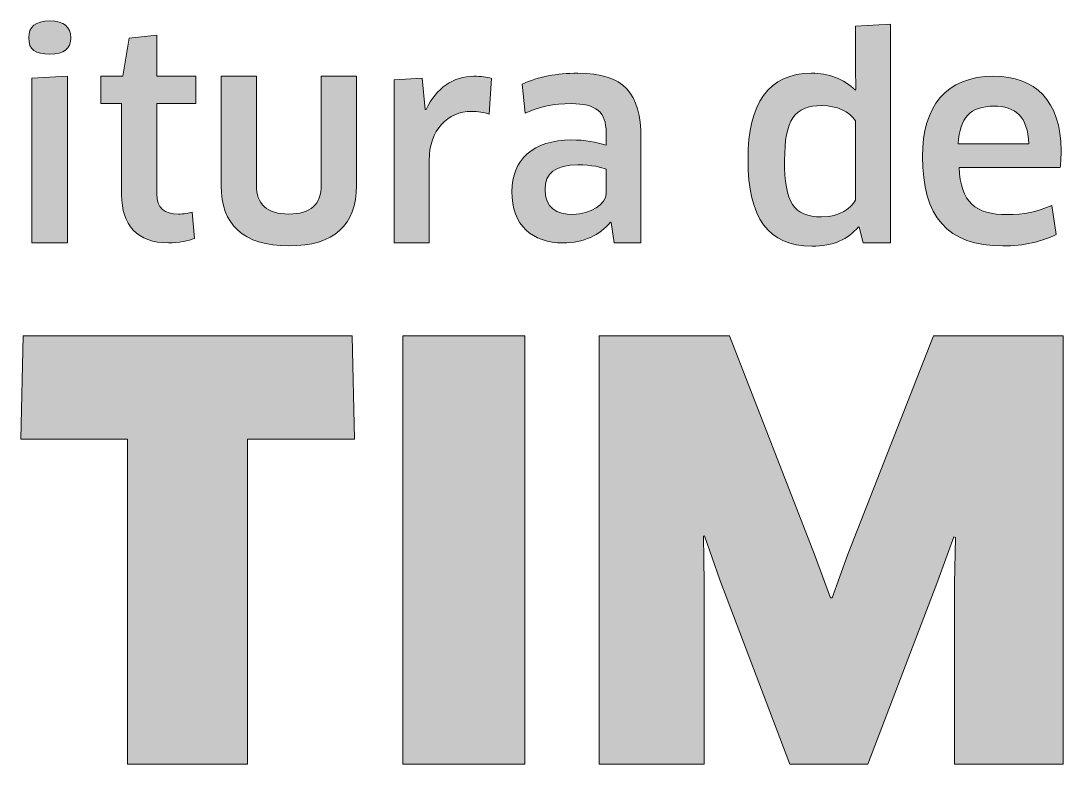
# Paper-space layout 'Layout1' of a CAD drawing. Header units: metres. Extents: x 2269 to 2509, y 667 to 906.
# Drawn here: x 2348.692 to 2350.307, y 800.986 to 802.137 of the extents above; entities that cross this region are included whole.
import ezdxf
from ezdxf.enums import TextEntityAlignment as Align

# ---------------------------------------------------------------- set-up
doc = ezdxf.new("R2010")
doc.units = ezdxf.units.M
doc.header["$LTSCALE"] = 10
doc.header["$MEASUREMENT"] = 0
doc.layers.add('LOGOMARCA', color=7, linetype='Continuous')
doc.layers.add('P02 - SELO PADRÃO', color=2, linetype='Continuous')
doc.styles.add('LEGENDA', font='romans.shx', dxfattribs={"height": 2.2})

# ---------------------------------------------------------------- blocks, each defined once
blk = doc.blocks.new('A$C98f63b72')
at = {"layer": 'LOGOMARCA', "lineweight": 0}
h = blk.add_hatch(color=256, dxfattribs=at)
edge = h.paths.add_edge_path()
edge.add_spline(control_points=[(2.8478, 2.4288), (2.8478, 2.4288), (2.8478, 2.6868), (2.8478, 2.6868)], knot_values=[0, 0, 0, 0, 0.25, 0.25, 0.25, 0.25], degree=3, periodic=0)
edge.add_spline(control_points=[(2.8478, 2.6868), (2.8478, 2.6868), (2.8478, 2.6868), (2.8478, 2.6868), (2.8478, 2.6868), (2.8478, 2.6868), (2.7925, 2.6838), (2.7925, 2.6838), (2.7925, 2.6838), (2.7925, 2.6838), (2.7925, 2.4288), (2.7925, 2.4288), (2.7925, 2.4288), (2.7925, 2.4288), (2.8478, 2.4288), (2.8478, 2.4288)], knot_values=[0.25, 0.25, 0.25, 0.25, 0.375001, 0.375001, 0.375001, 0.375101, 0.5, 0.5, 0.5, 0.500101, 0.75, 0.75, 0.75, 0.750101, 1, 1, 1, 1], degree=3, periodic=0)
edge = h.paths.add_edge_path()
edge.add_spline(control_points=[(2.8204, 2.7211), (2.8427, 2.7211), (2.853, 2.7292), (2.853, 2.7464)], knot_values=[0.75, 0.75, 0.75, 0.75, 1, 1, 1, 1], degree=3, periodic=0)
edge.add_spline(control_points=[(2.853, 2.7464), (2.853, 2.7631), (2.8427, 2.7725), (2.8204, 2.7725)], knot_values=[0, 0, 0, 0, 0.25, 0.25, 0.25, 0.25], degree=3, periodic=0)
edge.add_spline(control_points=[(2.8204, 2.7725), (2.7985, 2.7725), (2.7878, 2.7631), (2.7878, 2.7464)], knot_values=[0.25, 0.25, 0.25, 0.25, 0.5, 0.5, 0.5, 0.5], degree=3, periodic=0)
edge.add_spline(control_points=[(2.7878, 2.7464), (2.7878, 2.7275), (2.7985, 2.7211), (2.8204, 2.7211)], knot_values=[0.5, 0.5, 0.5, 0.5, 0.75, 0.75, 0.75, 0.75], degree=3, periodic=0)
h = blk.add_hatch(color=256, dxfattribs=at)
edge = h.paths.add_edge_path()
edge.add_spline(control_points=[(4.1233, 2.5981), (4.1233, 2.6827), (4.1233, 2.7674), (4.1233, 2.7674)], knot_values=[0.041667, 0.041667, 0.041667, 0.041667, 0.083333, 0.083333, 0.083333, 0.083333], degree=3, periodic=0)
edge.add_spline(control_points=[(4.1233, 2.7674), (4.1233, 2.7674), (4.0689, 2.7644), (4.0689, 2.7644)], knot_values=[0.083333, 0.083333, 0.083333, 0.083333, 0.166666, 0.166666, 0.166666, 0.166666], degree=3, periodic=0)
edge.add_spline(control_points=[(4.0689, 2.7644), (4.0689, 2.7644), (4.0689, 2.7005), (4.0689, 2.7005)], knot_values=[0.166667, 0.166667, 0.166667, 0.166667, 0.249999, 0.249999, 0.249999, 0.249999], degree=3, periodic=0)
edge.add_spline(control_points=[(4.0689, 2.7005), (4.0689, 2.7005), (4.0697, 2.6662), (4.0697, 2.6662)], knot_values=[0.250001, 0.250001, 0.250001, 0.250001, 0.333332, 0.333332, 0.333332, 0.333332], degree=3, periodic=0)
edge.add_spline(control_points=[(4.0697, 2.6662), (4.0697, 2.6662), (4.0689, 2.6654), (4.0689, 2.6654)], knot_values=[0.333334, 0.333334, 0.333334, 0.333334, 0.416667, 0.416667, 0.416667, 0.416667], degree=3, periodic=0)
edge.add_spline(control_points=[(4.0689, 2.6654), (4.0513, 2.6825), (4.0273, 2.6915), (4.0012, 2.6915)], knot_values=[0.416667, 0.416667, 0.416667, 0.416667, 0.5, 0.5, 0.5, 0.5], degree=3, periodic=0)
edge.add_spline(control_points=[(4.0012, 2.6915), (3.9343, 2.6915), (3.9026, 2.6444), (3.9026, 2.5586)], knot_values=[0.5, 0.5, 0.5, 0.5, 0.583333, 0.583333, 0.583333, 0.583333], degree=3, periodic=0)
edge.add_spline(control_points=[(3.9026, 2.5586), (3.9026, 2.4665), (3.9339, 2.4236), (4.0016, 2.4236)], knot_values=[0.583333, 0.583333, 0.583333, 0.583333, 0.666667, 0.666667, 0.666667, 0.666667], degree=3, periodic=0)
edge.add_spline(control_points=[(4.0016, 2.4236), (4.0346, 2.4236), (4.0577, 2.4344), (4.0736, 2.4536)], knot_values=[0.666667, 0.666667, 0.666667, 0.666667, 0.75, 0.75, 0.75, 0.75], degree=3, periodic=0)
edge.add_spline(control_points=[(4.0736, 2.4536), (4.0736, 2.4536), (4.0749, 2.4532), (4.0749, 2.4532), (4.0749, 2.4532), (4.0749, 2.4532), (4.0809, 2.4288), (4.0809, 2.4288), (4.0809, 2.4288), (4.0809, 2.4288), (4.1233, 2.4288), (4.1233, 2.4288), (4.1233, 2.4288), (4.1233, 2.5134), (4.1233, 2.5981)], knot_values=[0.750003, 0.750003, 0.750003, 0.750003, 0.833333, 0.833333, 0.833333, 0.833434, 0.916667, 0.916667, 0.916667, 0.916768, 1, 1, 1, 1.041667, 1.041667, 1.041667, 1.041667], degree=3, periodic=0)
edge = h.paths.add_edge_path(flags=16)
edge.add_spline(control_points=[(4.017, 2.6414), (4.0406, 2.6414), (4.0595, 2.6319), (4.0689, 2.6178), (4.0689, 2.6178), (4.0689, 2.6178), (4.0689, 2.587), (4.0689, 2.5563)], knot_values=[0.6, 0.6, 0.6, 0.6, 0.8, 0.8, 0.8, 0.800101, 0.9, 0.9, 0.9, 0.9], degree=3, periodic=0)
edge.add_spline(control_points=[(4.0689, 2.5563), (4.0689, 2.5255), (4.0689, 2.4948), (4.0689, 2.4948)], knot_values=[0.9, 0.9, 0.9, 0.9, 1, 1, 1, 1], degree=3, periodic=0)
edge.add_spline(control_points=[(4.0689, 2.4948), (4.062, 2.4828), (4.0462, 2.4691), (4.0166, 2.4691)], knot_values=[0, 0, 0, 0, 0.2, 0.2, 0.2, 0.2], degree=3, periodic=0)
edge.add_spline(control_points=[(4.0166, 2.4691), (3.9729, 2.4691), (3.9592, 2.4909), (3.9592, 2.5565)], knot_values=[0.2, 0.2, 0.2, 0.2, 0.4, 0.4, 0.4, 0.4], degree=3, periodic=0)
edge.add_spline(control_points=[(3.9592, 2.5565), (3.9592, 2.6191), (3.9746, 2.6414), (4.017, 2.6414)], knot_values=[0.4, 0.4, 0.4, 0.4, 0.6, 0.6, 0.6, 0.6], degree=3, periodic=0)
h = blk.add_hatch(color=256, dxfattribs=at)
edge = h.paths.add_edge_path()
edge.add_spline(control_points=[(3.0467, 2.6448), (3.0467, 2.6448), (3.0467, 2.6868), (3.0467, 2.6868)], knot_values=[0, 0, 0, 0, 0.062499, 0.062499, 0.062499, 0.062499], degree=3, periodic=0)
edge.add_spline(control_points=[(3.0467, 2.6868), (3.0467, 2.6868), (2.9863, 2.6868), (2.9863, 2.6868)], knot_values=[0.062501, 0.062501, 0.062501, 0.062501, 0.124999, 0.124999, 0.124999, 0.124999], degree=3, periodic=0)
edge.add_spline(control_points=[(2.9863, 2.6868), (2.9863, 2.6868), (2.9863, 2.7502), (2.9863, 2.7502)], knot_values=[0.125001, 0.125001, 0.125001, 0.125001, 0.187499, 0.187499, 0.187499, 0.187499], degree=3, periodic=0)
edge.add_spline(control_points=[(2.9863, 2.7502), (2.9863, 2.7502), (2.9434, 2.7459), (2.9434, 2.7459)], knot_values=[0.187501, 0.187501, 0.187501, 0.187501, 0.249999, 0.249999, 0.249999, 0.249999], degree=3, periodic=0)
edge.add_spline(control_points=[(2.9434, 2.7459), (2.9434, 2.7459), (2.9335, 2.6868), (2.9335, 2.6868)], knot_values=[0.250001, 0.250001, 0.250001, 0.250001, 0.312499, 0.312499, 0.312499, 0.312499], degree=3, periodic=0)
edge.add_spline(control_points=[(2.9335, 2.6868), (2.9335, 2.6868), (2.8997, 2.6868), (2.8997, 2.6868)], knot_values=[0.312501, 0.312501, 0.312501, 0.312501, 0.374999, 0.374999, 0.374999, 0.374999], degree=3, periodic=0)
edge.add_spline(control_points=[(2.8997, 2.6868), (2.8997, 2.6868), (2.8997, 2.6448), (2.8997, 2.6448)], knot_values=[0.375001, 0.375001, 0.375001, 0.375001, 0.437499, 0.437499, 0.437499, 0.437499], degree=3, periodic=0)
edge.add_spline(control_points=[(2.8997, 2.6448), (2.8997, 2.6448), (2.9318, 2.6448), (2.9318, 2.6448)], knot_values=[0.437501, 0.437501, 0.437501, 0.437501, 0.499999, 0.499999, 0.499999, 0.499999], degree=3, periodic=0)
edge.add_spline(control_points=[(2.9318, 2.6448), (2.9318, 2.6448), (2.9318, 2.6448), (2.9318, 2.6448), (2.9318, 2.6448), (2.9318, 2.6448), (2.9318, 2.5034), (2.9318, 2.5034)], knot_values=[0.499999, 0.499999, 0.499999, 0.499999, 0.53125, 0.53125, 0.53125, 0.53135, 0.5625, 0.5625, 0.5625, 0.5625], degree=3, periodic=0)
edge.add_spline(control_points=[(2.9318, 2.5034), (2.9318, 2.4566), (2.9558, 2.4288), (3.0043, 2.4288)], knot_values=[0.5625, 0.5625, 0.5625, 0.5625, 0.625, 0.625, 0.625, 0.625], degree=3, periodic=0)
edge.add_spline(control_points=[(3.0043, 2.4288), (3.0201, 2.4288), (3.036, 2.4318), (3.0446, 2.4356)], knot_values=[0.625, 0.625, 0.625, 0.625, 0.6875, 0.6875, 0.6875, 0.6875], degree=3, periodic=0)
edge.add_spline(control_points=[(3.0446, 2.4356), (3.0446, 2.4356), (3.0411, 2.4763), (3.0411, 2.4763)], knot_values=[0.6875, 0.6875, 0.6875, 0.6875, 0.75, 0.75, 0.75, 0.75], degree=3, periodic=0)
edge.add_spline(control_points=[(3.0411, 2.4763), (3.0364, 2.4746), (3.027, 2.4734), (3.0201, 2.4734)], knot_values=[0.75, 0.75, 0.75, 0.75, 0.8125, 0.8125, 0.8125, 0.8125], degree=3, periodic=0)
edge.add_spline(control_points=[(3.0201, 2.4734), (2.9983, 2.4734), (2.9863, 2.4825), (2.9863, 2.5047), (2.9863, 2.5047), (2.9863, 2.5047), (2.9863, 2.5135), (2.9863, 2.5266)], knot_values=[0.8125, 0.8125, 0.8125, 0.8125, 0.875, 0.875, 0.875, 0.875101, 0.890626, 0.890626, 0.890626, 0.890626], degree=3, periodic=0)
edge.add_spline(control_points=[(2.9863, 2.5266), (2.9863, 2.5397), (2.9863, 2.5572), (2.9863, 2.5748)], knot_values=[0.890626, 0.890626, 0.890626, 0.890626, 0.906251, 0.906251, 0.906251, 0.906251], degree=3, periodic=0)
edge.add_spline(control_points=[(2.9863, 2.5748), (2.9863, 2.5835), (2.9863, 2.5923), (2.9863, 2.6005)], knot_values=[0.906251, 0.906251, 0.906251, 0.906251, 0.914063, 0.914063, 0.914063, 0.914063], degree=3, periodic=0)
edge.add_spline(control_points=[(2.9863, 2.6005), (2.9863, 2.6087), (2.9863, 2.6163), (2.9863, 2.6229)], knot_values=[0.914063, 0.914063, 0.914063, 0.914063, 0.921875, 0.921875, 0.921875, 0.921875], degree=3, periodic=0)
edge.add_spline(control_points=[(2.9863, 2.6229), (2.9863, 2.6262), (2.9863, 2.6292), (2.9863, 2.6319)], knot_values=[0.921875, 0.921875, 0.921875, 0.921875, 0.925781, 0.925781, 0.925781, 0.925781], degree=3, periodic=0)
edge.add_spline(control_points=[(2.9863, 2.6319), (2.9863, 2.6345), (2.9863, 2.6369), (2.9863, 2.6388)], knot_values=[0.925781, 0.925781, 0.925781, 0.925781, 0.929688, 0.929688, 0.929688, 0.929688], degree=3, periodic=0)
edge.add_spline(control_points=[(2.9863, 2.6388), (2.9863, 2.6397), (2.9863, 2.6406), (2.9863, 2.6413)], knot_values=[0.929688, 0.929688, 0.929688, 0.929688, 0.931641, 0.931641, 0.931641, 0.931641], degree=3, periodic=0)
edge.add_spline(control_points=[(2.9863, 2.6413), (2.9863, 2.6421), (2.9863, 2.6427), (2.9863, 2.6432)], knot_values=[0.931641, 0.931641, 0.931641, 0.931641, 0.933594, 0.933594, 0.933594, 0.933594], degree=3, periodic=0)
edge.add_spline(control_points=[(2.9863, 2.6432), (2.9863, 2.6435), (2.9863, 2.6437), (2.9863, 2.6439)], knot_values=[0.933594, 0.933594, 0.933594, 0.933594, 0.93457, 0.93457, 0.93457, 0.93457], degree=3, periodic=0)
edge.add_spline(control_points=[(2.9863, 2.6439), (2.9863, 2.6441), (2.9863, 2.6443), (2.9863, 2.6444)], knot_values=[0.93457, 0.93457, 0.93457, 0.93457, 0.935547, 0.935547, 0.935547, 0.935547], degree=3, periodic=0)
edge.add_spline(control_points=[(2.9863, 2.6444), (2.9863, 2.6445), (2.9863, 2.6445), (2.9863, 2.6446)], knot_values=[0.935547, 0.935547, 0.935547, 0.935547, 0.936035, 0.936035, 0.936035, 0.936035], degree=3, periodic=0)
edge.add_spline(control_points=[(2.9863, 2.6446), (2.9863, 2.6446), (2.9863, 2.6447), (2.9863, 2.6447)], knot_values=[0.936035, 0.936035, 0.936035, 0.936035, 0.936523, 0.936523, 0.936523, 0.936523], degree=3, periodic=0)
edge.add_spline(control_points=[(2.9863, 2.6447), (2.9863, 2.6447), (2.9863, 2.6447), (2.9863, 2.6447)], knot_values=[0.936523, 0.936523, 0.936523, 0.936523, 0.936768, 0.936768, 0.936768, 0.936768], degree=3, periodic=0)
edge.add_spline(control_points=[(2.9863, 2.6447), (2.9863, 2.6448), (2.9863, 2.6448), (2.9863, 2.6448)], knot_values=[0.936768, 0.936768, 0.936768, 0.936768, 0.937012, 0.937012, 0.937012, 0.937012], degree=3, periodic=0)
edge.add_spline(control_points=[(2.9863, 2.6448), (2.9863, 2.6448), (2.9863, 2.6448), (2.9863, 2.6448)], knot_values=[0.937012, 0.937012, 0.937012, 0.937012, 0.937134, 0.937134, 0.937134, 0.937134], degree=3, periodic=0)
edge.add_spline(control_points=[(2.9863, 2.6448), (2.9863, 2.6448), (2.9863, 2.6448), (2.9863, 2.6448)], knot_values=[0.937134, 0.937134, 0.937134, 0.937134, 0.937256, 0.937256, 0.937256, 0.937256], degree=3, periodic=0)
edge.add_spline(control_points=[(2.9863, 2.6448), (2.9863, 2.6448), (2.9863, 2.6448), (2.9863, 2.6448)], knot_values=[0.937256, 0.937256, 0.937256, 0.937256, 0.937317, 0.937317, 0.937317, 0.937317], degree=3, periodic=0)
edge.add_spline(control_points=[(2.9863, 2.6448), (2.9863, 2.6448), (2.9863, 2.6448), (2.9863, 2.6448), (2.9863, 2.6448), (2.9863, 2.6448), (3.0014, 2.6448), (3.0165, 2.6448)], knot_values=[0.937439, 0.937439, 0.937439, 0.937439, 0.9375, 0.9375, 0.9375, 0.937601, 0.968749, 0.968749, 0.968749, 0.968749], degree=3, periodic=0)
edge.add_spline(control_points=[(3.0165, 2.6448), (3.0316, 2.6448), (3.0467, 2.6448), (3.0467, 2.6448)], knot_values=[0.968749, 0.968749, 0.968749, 0.968749, 1, 1, 1, 1], degree=3, periodic=0)
h = blk.add_hatch(color=256, dxfattribs=at)
edge = h.paths.add_edge_path()
edge.add_spline(control_points=[(3.1911, 2.4734), (3.1568, 2.4734), (3.1406, 2.4888), (3.1406, 2.5184), (3.1406, 2.5184), (3.1406, 2.5184), (3.1406, 2.5605), (3.1406, 2.6026)], knot_values=[0.3, 0.3, 0.3, 0.3, 0.4, 0.4, 0.4, 0.400101, 0.45, 0.45, 0.45, 0.45], degree=3, periodic=0)
edge.add_spline(control_points=[(3.1406, 2.6026), (3.1406, 2.6447), (3.1406, 2.6868), (3.1406, 2.6868)], knot_values=[0.45, 0.45, 0.45, 0.45, 0.5, 0.5, 0.5, 0.5], degree=3, periodic=0)
edge.add_spline(control_points=[(3.1406, 2.6868), (3.1406, 2.6868), (3.0861, 2.6868), (3.0861, 2.6868)], knot_values=[0.500001, 0.500001, 0.500001, 0.500001, 0.599999, 0.599999, 0.599999, 0.599999], degree=3, periodic=0)
edge.add_spline(control_points=[(3.0861, 2.6868), (3.0861, 2.6868), (3.0861, 2.5171), (3.0861, 2.5171)], knot_values=[0.6, 0.6, 0.6, 0.6, 0.7, 0.7, 0.7, 0.7], degree=3, periodic=0)
edge.add_spline(control_points=[(3.0861, 2.5171), (3.0861, 2.4579), (3.12, 2.4241), (3.1907, 2.4241), (3.1907, 2.4241), (3.2614, 2.4241), (3.2957, 2.4566), (3.2957, 2.5171), (3.2957, 2.5171), (3.2957, 2.5171), (3.2957, 2.5595), (3.2957, 2.6019)], knot_values=[0.7, 0.7, 0.7, 0.7, 0.8, 0.8, 0.8, 0.800101, 0.9, 0.9, 0.9, 0.900101, 0.95, 0.95, 0.95, 0.95], degree=3, periodic=0)
edge.add_spline(control_points=[(3.2957, 2.6019), (3.2957, 2.6444), (3.2957, 2.6868), (3.2957, 2.6868)], knot_values=[0.95, 0.95, 0.95, 0.95, 1, 1, 1, 1], degree=3, periodic=0)
edge.add_spline(control_points=[(3.2957, 2.6868), (3.2957, 2.6868), (3.2413, 2.6868), (3.2413, 2.6868)], knot_values=[0.000001, 0.000001, 0.000001, 0.000001, 0.099999, 0.099999, 0.099999, 0.099999], degree=3, periodic=0)
edge.add_spline(control_points=[(3.2413, 2.6868), (3.2413, 2.6868), (3.2413, 2.5184), (3.2413, 2.5184)], knot_values=[0.1, 0.1, 0.1, 0.1, 0.2, 0.2, 0.2, 0.2], degree=3, periodic=0)
edge.add_spline(control_points=[(3.2413, 2.5184), (3.2413, 2.4884), (3.2246, 2.4734), (3.1911, 2.4734)], knot_values=[0.2, 0.2, 0.2, 0.2, 0.3, 0.3, 0.3, 0.3], degree=3, periodic=0)
h = blk.add_hatch(color=256, dxfattribs=at)
edge = h.paths.add_edge_path()
edge.add_spline(control_points=[(3.4037, 2.6354), (3.4037, 2.6354), (3.4024, 2.6354), (3.4024, 2.6354), (3.4024, 2.6354), (3.4024, 2.6354), (3.3977, 2.6838), (3.3977, 2.6838), (3.3977, 2.6838), (3.3977, 2.6838), (3.354, 2.6812), (3.354, 2.6812), (3.354, 2.6812), (3.354, 2.6812), (3.354, 2.4288), (3.354, 2.4288), (3.354, 2.4288), (3.354, 2.4288), (3.4084, 2.4288), (3.4084, 2.4288), (3.4084, 2.4288), (3.4084, 2.5563), (3.4084, 2.5563)], knot_values=[0.545459, 0.545459, 0.545459, 0.545459, 0.636364, 0.636364, 0.636364, 0.636464, 0.727273, 0.727273, 0.727273, 0.727374, 0.818182, 0.818182, 0.818182, 0.818283, 0.909091, 0.909091, 0.909091, 0.909192, 1, 1, 1, 1.090909, 1.090909, 1.090909, 1.090909], degree=3, periodic=0)
edge.add_spline(control_points=[(3.4084, 2.5563), (3.4084, 2.6038), (3.4371, 2.6324), (3.4744, 2.6324)], knot_values=[0.090909, 0.090909, 0.090909, 0.090909, 0.181818, 0.181818, 0.181818, 0.181818], degree=3, periodic=0)
edge.add_spline(control_points=[(3.4744, 2.6324), (3.4839, 2.6324), (3.4933, 2.6307), (3.5014, 2.6282)], knot_values=[0.181818, 0.181818, 0.181818, 0.181818, 0.272727, 0.272727, 0.272727, 0.272727], degree=3, periodic=0)
edge.add_spline(control_points=[(3.5014, 2.6282), (3.5014, 2.6282), (3.5049, 2.6834), (3.5049, 2.6834)], knot_values=[0.272727, 0.272727, 0.272727, 0.272727, 0.363636, 0.363636, 0.363636, 0.363636], degree=3, periodic=0)
edge.add_spline(control_points=[(3.5049, 2.6834), (3.498, 2.6855), (3.4886, 2.6868), (3.4779, 2.6868)], knot_values=[0.363636, 0.363636, 0.363636, 0.363636, 0.454545, 0.454545, 0.454545, 0.454545], degree=3, periodic=0)
edge.add_spline(control_points=[(3.4779, 2.6868), (3.4461, 2.6868), (3.4196, 2.6688), (3.4037, 2.6354)], knot_values=[0.454545, 0.454545, 0.454545, 0.454545, 0.545455, 0.545455, 0.545455, 0.545455], degree=3, periodic=0)
h = blk.add_hatch(color=256, dxfattribs=at)
edge = h.paths.add_edge_path()
edge.add_spline(control_points=[(3.7367, 2.5912), (3.7367, 2.6606), (3.7106, 2.6915), (3.6386, 2.6915)], knot_values=[0.142857, 0.142857, 0.142857, 0.142857, 0.214286, 0.214286, 0.214286, 0.214286], degree=3, periodic=0)
edge.add_spline(control_points=[(3.6386, 2.6915), (3.6064, 2.6915), (3.5777, 2.6859), (3.5524, 2.6748)], knot_values=[0.214286, 0.214286, 0.214286, 0.214286, 0.285714, 0.285714, 0.285714, 0.285714], degree=3, periodic=0)
edge.add_spline(control_points=[(3.5524, 2.6748), (3.5524, 2.6748), (3.5571, 2.6298), (3.5571, 2.6298)], knot_values=[0.285714, 0.285714, 0.285714, 0.285714, 0.357143, 0.357143, 0.357143, 0.357143], degree=3, periodic=0)
edge.add_spline(control_points=[(3.5571, 2.6298), (3.5807, 2.6401), (3.6009, 2.6444), (3.6287, 2.6444)], knot_values=[0.357143, 0.357143, 0.357143, 0.357143, 0.428571, 0.428571, 0.428571, 0.428571], degree=3, periodic=0)
edge.add_spline(control_points=[(3.6287, 2.6444), (3.6673, 2.6444), (3.6827, 2.6315), (3.6827, 2.5994)], knot_values=[0.428571, 0.428571, 0.428571, 0.428571, 0.5, 0.5, 0.5, 0.5], degree=3, periodic=0)
edge.add_spline(control_points=[(3.6827, 2.5994), (3.6827, 2.5994), (3.6827, 2.5801), (3.6827, 2.5801)], knot_values=[0.5, 0.5, 0.5, 0.5, 0.571429, 0.571429, 0.571429, 0.571429], degree=3, periodic=0)
edge.add_spline(control_points=[(3.6827, 2.5801), (3.6682, 2.5848), (3.6493, 2.5882), (3.6292, 2.5882)], knot_values=[0.571429, 0.571429, 0.571429, 0.571429, 0.642857, 0.642857, 0.642857, 0.642857], degree=3, periodic=0)
edge.add_spline(control_points=[(3.6292, 2.5882), (3.5691, 2.5882), (3.5366, 2.5569), (3.5366, 2.5085)], knot_values=[0.642857, 0.642857, 0.642857, 0.642857, 0.714286, 0.714286, 0.714286, 0.714286], degree=3, periodic=0)
edge.add_spline(control_points=[(3.5366, 2.5085), (3.5366, 2.4554), (3.5683, 2.4288), (3.6163, 2.4288)], knot_values=[0.714286, 0.714286, 0.714286, 0.714286, 0.785714, 0.785714, 0.785714, 0.785714], degree=3, periodic=0)
edge.add_spline(control_points=[(3.6163, 2.4288), (3.6471, 2.4288), (3.6733, 2.4408), (3.6892, 2.4609)], knot_values=[0.785714, 0.785714, 0.785714, 0.785714, 0.857143, 0.857143, 0.857143, 0.857143], degree=3, periodic=0)
edge.add_spline(control_points=[(3.6892, 2.4609), (3.6892, 2.4609), (3.6904, 2.4605), (3.6904, 2.4605), (3.6904, 2.4605), (3.6904, 2.4605), (3.6952, 2.4288), (3.6952, 2.4288)], knot_values=[0.857144, 0.857144, 0.857144, 0.857144, 0.928571, 0.928571, 0.928571, 0.928672, 1, 1, 1, 1], degree=3, periodic=0)
edge.add_spline(control_points=[(3.6952, 2.4288), (3.6952, 2.4288), (3.7367, 2.4288), (3.7367, 2.4288)], knot_values=[0, 0, 0, 0, 0.071428, 0.071428, 0.071428, 0.071428], degree=3, periodic=0)
edge.add_spline(control_points=[(3.7367, 2.4288), (3.7367, 2.4288), (3.7367, 2.4288), (3.7367, 2.4288), (3.7367, 2.4288), (3.7367, 2.4288), (3.7367, 2.5912), (3.7367, 2.5912)], knot_values=[0.071428, 0.071428, 0.071428, 0.071428, 0.107143, 0.107143, 0.107143, 0.107243, 0.142857, 0.142857, 0.142857, 0.142857], degree=3, periodic=0)
edge = h.paths.add_edge_path(flags=16)
edge.add_spline(control_points=[(3.639, 2.5496), (3.6604, 2.5496), (3.6763, 2.5456), (3.6827, 2.5428)], knot_values=[0.6, 0.6, 0.6, 0.6, 0.8, 0.8, 0.8, 0.8], degree=3, periodic=0)
edge.add_spline(control_points=[(3.6827, 2.5428), (3.6827, 2.5428), (3.6827, 2.5046), (3.6827, 2.5046)], knot_values=[0.800002, 0.800002, 0.800002, 0.800002, 0.999998, 0.999998, 0.999998, 0.999998], degree=3, periodic=0)
edge.add_spline(control_points=[(3.6827, 2.5046), (3.6827, 2.4891), (3.6583, 2.4729), (3.6313, 2.4729)], knot_values=[0, 0, 0, 0, 0.2, 0.2, 0.2, 0.2], degree=3, periodic=0)
edge.add_spline(control_points=[(3.6313, 2.4729), (3.606, 2.4729), (3.588, 2.4831), (3.588, 2.5115)], knot_values=[0.2, 0.2, 0.2, 0.2, 0.4, 0.4, 0.4, 0.4], degree=3, periodic=0)
edge.add_spline(control_points=[(3.588, 2.5115), (3.588, 2.5363), (3.6039, 2.5496), (3.639, 2.5496)], knot_values=[0.4, 0.4, 0.4, 0.4, 0.6, 0.6, 0.6, 0.6], degree=3, periodic=0)
h = blk.add_hatch(color=256, dxfattribs=at)
edge = h.paths.add_edge_path()
edge.add_spline(control_points=[(4.3865, 2.5454), (4.3873, 2.5531), (4.3877, 2.5634), (4.3877, 2.5715)], knot_values=[0.555556, 0.555556, 0.555556, 0.555556, 0.666667, 0.666667, 0.666667, 0.666667], degree=3, periodic=0)
edge.add_spline(control_points=[(4.3877, 2.5715), (4.3877, 2.6495), (4.347, 2.6868), (4.2836, 2.6868)], knot_values=[0.666667, 0.666667, 0.666667, 0.666667, 0.777778, 0.777778, 0.777778, 0.777778], degree=3, periodic=0)
edge.add_spline(control_points=[(4.2836, 2.6868), (4.209, 2.6868), (4.173, 2.6402), (4.173, 2.5625)], knot_values=[0.777778, 0.777778, 0.777778, 0.777778, 0.888889, 0.888889, 0.888889, 0.888889], degree=3, periodic=0)
edge.add_spline(control_points=[(4.173, 2.5625), (4.173, 2.4699), (4.2107, 2.4241), (4.2977, 2.4241)], knot_values=[0.888889, 0.888889, 0.888889, 0.888889, 1, 1, 1, 1], degree=3, periodic=0)
edge.add_spline(control_points=[(4.2977, 2.4241), (4.3299, 2.4241), (4.3582, 2.4309), (4.38, 2.4416)], knot_values=[0, 0, 0, 0, 0.111111, 0.111111, 0.111111, 0.111111], degree=3, periodic=0)
edge.add_spline(control_points=[(4.38, 2.4416), (4.38, 2.4416), (4.3736, 2.4866), (4.3736, 2.4866)], knot_values=[0.111112, 0.111112, 0.111112, 0.111112, 0.222222, 0.222222, 0.222222, 0.222222], degree=3, periodic=0)
edge.add_spline(control_points=[(4.3736, 2.4866), (4.3517, 2.4772), (4.3295, 2.4725), (4.3042, 2.4725)], knot_values=[0.222222, 0.222222, 0.222222, 0.222222, 0.333333, 0.333333, 0.333333, 0.333333], degree=3, periodic=0)
edge.add_spline(control_points=[(4.3042, 2.4725), (4.2549, 2.4725), (4.2322, 2.4914), (4.2296, 2.5454), (4.2296, 2.5454), (4.2296, 2.5454), (4.3865, 2.5454), (4.3865, 2.5454)], knot_values=[0.333333, 0.333333, 0.333333, 0.333333, 0.444444, 0.444444, 0.444444, 0.444545, 0.555556, 0.555556, 0.555556, 0.555556], degree=3, periodic=0)
edge = h.paths.add_edge_path(flags=16)
edge.add_spline(control_points=[(4.2283, 2.5822), (4.2309, 2.6229), (4.2467, 2.6405), (4.284, 2.6405)], knot_values=[0, 0, 0, 0, 0.333333, 0.333333, 0.333333, 0.333333], degree=3, periodic=0)
edge.add_spline(control_points=[(4.284, 2.6405), (4.3162, 2.6405), (4.3367, 2.6246), (4.3376, 2.5822), (4.3376, 2.5822), (4.3376, 2.5822), (4.3103, 2.5822), (4.283, 2.5822)], knot_values=[0.333333, 0.333333, 0.333333, 0.333333, 0.666667, 0.666667, 0.666667, 0.666768, 0.833333, 0.833333, 0.833333, 0.833333], degree=3, periodic=0)
edge.add_spline(control_points=[(4.283, 2.5822), (4.2556, 2.5822), (4.2283, 2.5822), (4.2283, 2.5822)], knot_values=[0.833333, 0.833333, 0.833333, 0.833333, 1, 1, 1, 1], degree=3, periodic=0)
h = blk.add_hatch(color=256, dxfattribs=at)
edge = h.paths.add_edge_path()
edge.add_spline(control_points=[(3.1268, 1.6216), (3.1268, 1.6216), (3.1268, 1.6216), (3.1268, 1.6216), (3.1268, 1.6216), (3.1268, 1.6216), (3.1268, 2.1247), (3.1268, 2.1247)], knot_values=[0.75, 0.75, 0.75, 0.75, 0.8125, 0.8125, 0.8125, 0.812601, 0.875, 0.875, 0.875, 0.875], degree=3, periodic=0)
edge.add_spline(control_points=[(3.1268, 2.1247), (3.1268, 2.1247), (3.1268, 2.1247), (3.1268, 2.1247), (3.1268, 2.1247), (3.1268, 2.1247), (3.2927, 2.1247), (3.2927, 2.1247), (3.2927, 2.1247), (3.2891, 2.2847), (3.2891, 2.2847), (3.2891, 2.2847), (3.2891, 2.2847), (2.7792, 2.2847), (2.7792, 2.2847), (2.7792, 2.2847), (2.7792, 2.2847), (2.7757, 2.1247), (2.7757, 2.1247)], knot_values=[0.875, 0.875, 0.875, 0.875, 0.9375, 0.9375, 0.9375, 0.937601, 1, 1, 1, 1.125, 1.125, 1.125, 1.125101, 1.25, 1.25, 1.25, 1.250101, 1.375, 1.375, 1.375, 1.375], degree=3, periodic=0)
edge.add_spline(control_points=[(2.7757, 2.1247), (2.7757, 2.1247), (2.7757, 2.1247), (2.7757, 2.1247), (2.7757, 2.1247), (2.7757, 2.1247), (2.9407, 2.1247), (2.9407, 2.1247)], knot_values=[0.375, 0.375, 0.375, 0.375, 0.4375, 0.4375, 0.4375, 0.437601, 0.5, 0.5, 0.5, 0.5], degree=3, periodic=0)
edge.add_spline(control_points=[(2.9407, 2.1247), (2.9407, 2.1247), (2.9407, 2.1247), (2.9407, 2.1247), (2.9407, 2.1247), (2.9407, 2.1247), (2.9407, 1.6216), (2.9407, 1.6216)], knot_values=[0.5, 0.5, 0.5, 0.5, 0.5625, 0.5625, 0.5625, 0.562601, 0.625, 0.625, 0.625, 0.625], degree=3, periodic=0)
edge.add_spline(control_points=[(2.9407, 1.6216), (2.9407, 1.6216), (2.9407, 1.6216), (2.9407, 1.6216), (2.9407, 1.6216), (2.9407, 1.6216), (3.1268, 1.6216), (3.1268, 1.6216)], knot_values=[0.625, 0.625, 0.625, 0.625, 0.6875, 0.6875, 0.6875, 0.687601, 0.75, 0.75, 0.75, 0.75], degree=3, periodic=0)
h = blk.add_hatch(color=256, dxfattribs=at)
edge = h.paths.add_edge_path()
edge.add_spline(control_points=[(3.5565, 1.6216), (3.5565, 1.6216), (3.5565, 1.6216), (3.5565, 1.6216), (3.5565, 1.6216), (3.5565, 1.6216), (3.5565, 2.2847), (3.5565, 2.2847)], knot_values=[0.25, 0.25, 0.25, 0.25, 0.375, 0.375, 0.375, 0.375101, 0.5, 0.5, 0.5, 0.5], degree=3, periodic=0)
edge.add_spline(control_points=[(3.5565, 2.2847), (3.5565, 2.2847), (3.5565, 2.2847), (3.5565, 2.2847), (3.5565, 2.2847), (3.5565, 2.2847), (3.3677, 2.2847), (3.3677, 2.2847), (3.3677, 2.2847), (3.3677, 2.2847), (3.3677, 1.6216), (3.3677, 1.6216), (3.3677, 1.6216), (3.5565, 1.6216), (3.5565, 1.6216)], knot_values=[0.5, 0.5, 0.5, 0.5, 0.625, 0.625, 0.625, 0.625101, 0.75, 0.75, 0.75, 0.750101, 1, 1, 1, 1.25, 1.25, 1.25, 1.25], degree=3, periodic=0)
h = blk.add_hatch(color=256, dxfattribs=at)
edge = h.paths.add_edge_path()
edge.add_spline(control_points=[(3.672, 1.6216), (3.672, 1.6216), (3.672, 1.6216), (3.672, 1.6216), (3.672, 1.6216), (3.672, 1.6216), (3.8344, 1.6216), (3.8344, 1.6216), (3.8344, 1.6216), (3.8344, 1.6216), (3.8344, 1.9028), (3.8344, 1.9028), (3.8344, 1.9028), (3.8344, 1.9028), (3.8335, 1.9744), (3.8335, 1.9744), (3.8335, 1.9744), (3.8335, 1.9744), (3.8352, 1.9753), (3.8352, 1.9753), (3.8352, 1.9753), (3.8352, 1.9753), (3.8591, 1.9072), (3.8591, 1.9072), (3.8591, 1.9072), (3.8591, 1.9072), (3.9676, 1.6216), (3.9676, 1.6216), (3.9676, 1.6216), (3.9676, 1.6216), (4.0884, 1.6216), (4.0884, 1.6216), (4.0884, 1.6216), (4.0884, 1.6216), (4.1969, 1.9054), (4.1969, 1.9054), (4.1969, 1.9054), (4.1969, 1.9054), (4.2216, 1.9735), (4.2216, 1.9735), (4.2216, 1.9735), (4.2216, 1.9735), (4.2243, 1.9726), (4.2243, 1.9726), (4.2243, 1.9726), (4.2243, 1.9726), (4.2243, 1.9726), (4.2243, 1.9726)], knot_values=[0.045455, 0.045455, 0.045455, 0.045455, 0.068182, 0.068182, 0.068182, 0.068283, 0.090909, 0.090909, 0.090909, 0.09101, 0.136364, 0.136364, 0.136364, 0.136464, 0.181818, 0.181818, 0.181818, 0.181919, 0.227273, 0.227273, 0.227273, 0.227374, 0.272727, 0.272727, 0.272727, 0.272828, 0.318182, 0.318182, 0.318182, 0.318283, 0.363636, 0.363636, 0.363636, 0.363737, 0.409091, 0.409091, 0.409091, 0.409192, 0.454545, 0.454545, 0.454545, 0.454646, 0.477273, 0.477273, 0.477273, 0.477374, 0.5, 0.5, 0.5, 0.5], degree=3, periodic=0)
edge.add_spline(control_points=[(4.2243, 1.9726), (4.2243, 1.9726), (4.2225, 1.901), (4.2225, 1.901), (4.2225, 1.901), (4.2225, 1.901), (4.2225, 1.6216), (4.2225, 1.6216)], knot_values=[0.5, 0.5, 0.5, 0.5, 0.545455, 0.545455, 0.545455, 0.545555, 0.590909, 0.590909, 0.590909, 0.590909], degree=3, periodic=0)
edge.add_spline(control_points=[(4.2225, 1.6216), (4.2225, 1.6216), (4.2225, 1.6216), (4.2225, 1.6216), (4.2225, 1.6216), (4.2225, 1.6216), (4.391, 1.6216), (4.391, 1.6216)], knot_values=[0.590909, 0.590909, 0.590909, 0.590909, 0.613636, 0.613636, 0.613636, 0.613737, 0.636364, 0.636364, 0.636364, 0.636364], degree=3, periodic=0)
edge.add_spline(control_points=[(4.391, 1.6216), (4.391, 1.6216), (4.391, 1.6216), (4.391, 1.6216), (4.391, 1.6216), (4.391, 1.6216), (4.391, 2.2847), (4.391, 2.2847)], knot_values=[0.636364, 0.636364, 0.636364, 0.636364, 0.659091, 0.659091, 0.659091, 0.659192, 0.681818, 0.681818, 0.681818, 0.681818], degree=3, periodic=0)
edge.add_spline(control_points=[(4.391, 2.2847), (4.391, 2.2847), (4.391, 2.2847), (4.391, 2.2847), (4.391, 2.2847), (4.391, 2.2847), (4.1899, 2.2847), (4.1899, 2.2847), (4.1899, 2.2847), (4.1899, 2.2847), (4.0567, 1.9452), (4.0567, 1.9452), (4.0567, 1.9452), (4.0567, 1.9452), (4.0328, 1.8789), (4.0328, 1.8789), (4.0328, 1.8789), (4.0328, 1.8789), (4.0302, 1.8789), (4.0302, 1.8789), (4.0302, 1.8789), (4.0302, 1.8789), (4.0055, 1.9461), (4.0055, 1.9461), (4.0055, 1.9461), (4.0055, 1.9461), (3.874, 2.2847), (3.874, 2.2847), (3.874, 2.2847), (3.874, 2.2847), (3.672, 2.2847), (3.672, 2.2847), (3.672, 2.2847), (3.672, 1.6216), (3.672, 1.6216)], knot_values=[0.681818, 0.681818, 0.681818, 0.681818, 0.704545, 0.704545, 0.704545, 0.704646, 0.727273, 0.727273, 0.727273, 0.727374, 0.772727, 0.772727, 0.772727, 0.772828, 0.818182, 0.818182, 0.818182, 0.818283, 0.863636, 0.863636, 0.863636, 0.863737, 0.909091, 0.909091, 0.909091, 0.909192, 0.954545, 0.954545, 0.954545, 0.954646, 1, 1, 1, 1.045455, 1.045455, 1.045455, 1.045455], degree=3, periodic=0)
for points, knots in [([(2.853, 2.7464), (2.853, 2.7631), (2.8427, 2.7725), (2.8204, 2.7725), (2.8204, 2.7725), (2.7985, 2.7725), (2.7878, 2.7631), (2.7878, 2.7464), (2.7878, 2.7464), (2.7878, 2.7275), (2.7985, 2.7211), (2.8204, 2.7211), (2.8204, 2.7211), (2.8427, 2.7211), (2.853, 2.7292), (2.853, 2.7464)], [0, 0, 0, 0, 0.25, 0.25, 0.25, 0.25, 0.5, 0.5, 0.5, 0.5, 0.75, 0.75, 0.75, 0.75, 1, 1, 1, 1]), ([(4.1233, 2.4288), (4.1233, 2.4288), (4.1233, 2.7674), (4.1233, 2.7674), (4.1233, 2.7674), (4.1233, 2.7674), (4.0689, 2.7644), (4.0689, 2.7644), (4.0689, 2.7644), (4.0689, 2.7644), (4.0689, 2.7005), (4.0689, 2.7005), (4.0689, 2.7005), (4.0689, 2.7005), (4.0697, 2.6662), (4.0697, 2.6662), (4.0697, 2.6662), (4.0697, 2.6662), (4.0689, 2.6654), (4.0689, 2.6654), (4.0689, 2.6654), (4.0513, 2.6825), (4.0273, 2.6915), (4.0012, 2.6915), (4.0012, 2.6915), (3.9343, 2.6915), (3.9026, 2.6444), (3.9026, 2.5587), (3.9026, 2.5587), (3.9026, 2.4665), (3.9339, 2.4236), (4.0016, 2.4236), (4.0016, 2.4236), (4.0346, 2.4236), (4.0577, 2.4344), (4.0736, 2.4537), (4.0736, 2.4537), (4.0736, 2.4537), (4.0749, 2.4532), (4.0749, 2.4532), (4.0749, 2.4532), (4.0749, 2.4532), (4.0809, 2.4288), (4.0809, 2.4288), (4.0809, 2.4288), (4.0809, 2.4288), (4.1233, 2.4288), (4.1233, 2.4288)], [0, 0, 0, 0, 0.083333, 0.083333, 0.083333, 0.083333, 0.166667, 0.166667, 0.166667, 0.166667, 0.25, 0.25, 0.25, 0.25, 0.333333, 0.333333, 0.333333, 0.333333, 0.416667, 0.416667, 0.416667, 0.416667, 0.5, 0.5, 0.5, 0.5, 0.583333, 0.583333, 0.583333, 0.583333, 0.666667, 0.666667, 0.666667, 0.666667, 0.75, 0.75, 0.75, 0.75, 0.833333, 0.833333, 0.833333, 0.833333, 0.916667, 0.916667, 0.916667, 0.916667, 1, 1, 1, 1]), ([(3.0467, 2.6448), (3.0467, 2.6448), (3.0467, 2.6868), (3.0467, 2.6868), (3.0467, 2.6868), (3.0467, 2.6868), (2.9863, 2.6868), (2.9863, 2.6868), (2.9863, 2.6868), (2.9863, 2.6868), (2.9863, 2.7502), (2.9863, 2.7502), (2.9863, 2.7502), (2.9863, 2.7502), (2.9434, 2.7459), (2.9434, 2.7459), (2.9434, 2.7459), (2.9434, 2.7459), (2.9335, 2.6868), (2.9335, 2.6868), (2.9335, 2.6868), (2.9335, 2.6868), (2.8997, 2.6868), (2.8997, 2.6868), (2.8997, 2.6868), (2.8997, 2.6868), (2.8997, 2.6448), (2.8997, 2.6448), (2.8997, 2.6448), (2.8997, 2.6448), (2.9318, 2.6448), (2.9318, 2.6448), (2.9318, 2.6448), (2.9318, 2.6448), (2.9318, 2.5034), (2.9318, 2.5034), (2.9318, 2.5034), (2.9318, 2.4567), (2.9558, 2.4288), (3.0043, 2.4288), (3.0043, 2.4288), (3.0201, 2.4288), (3.036, 2.4318), (3.0446, 2.4357), (3.0446, 2.4357), (3.0446, 2.4357), (3.0411, 2.4763), (3.0411, 2.4763), (3.0411, 2.4763), (3.0364, 2.4746), (3.027, 2.4734), (3.0201, 2.4734), (3.0201, 2.4734), (2.9983, 2.4734), (2.9863, 2.4825), (2.9863, 2.5047), (2.9863, 2.5047), (2.9863, 2.5047), (2.9863, 2.6448), (2.9863, 2.6448), (2.9863, 2.6448), (2.9863, 2.6448), (3.0467, 2.6448), (3.0467, 2.6448)], [0, 0, 0, 0, 0.0625, 0.0625, 0.0625, 0.0625, 0.125, 0.125, 0.125, 0.125, 0.1875, 0.1875, 0.1875, 0.1875, 0.25, 0.25, 0.25, 0.25, 0.3125, 0.3125, 0.3125, 0.3125, 0.375, 0.375, 0.375, 0.375, 0.4375, 0.4375, 0.4375, 0.4375, 0.5, 0.5, 0.5, 0.5, 0.5625, 0.5625, 0.5625, 0.5625, 0.625, 0.625, 0.625, 0.625, 0.6875, 0.6875, 0.6875, 0.6875, 0.75, 0.75, 0.75, 0.75, 0.8125, 0.8125, 0.8125, 0.8125, 0.875, 0.875, 0.875, 0.875, 0.9375, 0.9375, 0.9375, 0.9375, 1, 1, 1, 1]), ([(2.8478, 2.4288), (2.8478, 2.4288), (2.8478, 2.6868), (2.8478, 2.6868), (2.8478, 2.6868), (2.8478, 2.6868), (2.7925, 2.6838), (2.7925, 2.6838), (2.7925, 2.6838), (2.7925, 2.6838), (2.7925, 2.4288), (2.7925, 2.4288), (2.7925, 2.4288), (2.7925, 2.4288), (2.8478, 2.4288), (2.8478, 2.4288)], [0, 0, 0, 0, 0.25, 0.25, 0.25, 0.25, 0.5, 0.5, 0.5, 0.5, 0.75, 0.75, 0.75, 0.75, 1, 1, 1, 1]), ([(3.2957, 2.6868), (3.2957, 2.6868), (3.2413, 2.6868), (3.2413, 2.6868), (3.2413, 2.6868), (3.2413, 2.6868), (3.2413, 2.5184), (3.2413, 2.5184), (3.2413, 2.5184), (3.2413, 2.4884), (3.2246, 2.4734), (3.1911, 2.4734), (3.1911, 2.4734), (3.1568, 2.4734), (3.1406, 2.4888), (3.1406, 2.5184), (3.1406, 2.5184), (3.1406, 2.5184), (3.1406, 2.6868), (3.1406, 2.6868), (3.1406, 2.6868), (3.1406, 2.6868), (3.0861, 2.6868), (3.0861, 2.6868), (3.0861, 2.6868), (3.0861, 2.6868), (3.0861, 2.5171), (3.0861, 2.5171), (3.0861, 2.5171), (3.0861, 2.4579), (3.12, 2.4241), (3.1907, 2.4241), (3.1907, 2.4241), (3.2614, 2.4241), (3.2957, 2.4567), (3.2957, 2.5171), (3.2957, 2.5171), (3.2957, 2.5171), (3.2957, 2.6868), (3.2957, 2.6868)], [0, 0, 0, 0, 0.1, 0.1, 0.1, 0.1, 0.2, 0.2, 0.2, 0.2, 0.3, 0.3, 0.3, 0.3, 0.4, 0.4, 0.4, 0.4, 0.5, 0.5, 0.5, 0.5, 0.6, 0.6, 0.6, 0.6, 0.7, 0.7, 0.7, 0.7, 0.8, 0.8, 0.8, 0.8, 0.9, 0.9, 0.9, 0.9, 1, 1, 1, 1]), ([(3.4084, 2.4288), (3.4084, 2.4288), (3.4084, 2.5563), (3.4084, 2.5563), (3.4084, 2.5563), (3.4084, 2.6038), (3.4371, 2.6324), (3.4744, 2.6324), (3.4744, 2.6324), (3.4839, 2.6324), (3.4933, 2.6307), (3.5014, 2.6282), (3.5014, 2.6282), (3.5014, 2.6282), (3.5049, 2.6834), (3.5049, 2.6834), (3.5049, 2.6834), (3.498, 2.6855), (3.4886, 2.6868), (3.4779, 2.6868), (3.4779, 2.6868), (3.4461, 2.6868), (3.4196, 2.6688), (3.4037, 2.6354), (3.4037, 2.6354), (3.4037, 2.6354), (3.4024, 2.6354), (3.4024, 2.6354), (3.4024, 2.6354), (3.4024, 2.6354), (3.3977, 2.6838), (3.3977, 2.6838), (3.3977, 2.6838), (3.3977, 2.6838), (3.354, 2.6812), (3.354, 2.6812), (3.354, 2.6812), (3.354, 2.6812), (3.354, 2.4288), (3.354, 2.4288), (3.354, 2.4288), (3.354, 2.4288), (3.4084, 2.4288), (3.4084, 2.4288)], [0, 0, 0, 0, 0.090909, 0.090909, 0.090909, 0.090909, 0.181818, 0.181818, 0.181818, 0.181818, 0.272727, 0.272727, 0.272727, 0.272727, 0.363636, 0.363636, 0.363636, 0.363636, 0.454545, 0.454545, 0.454545, 0.454545, 0.545455, 0.545455, 0.545455, 0.545455, 0.636364, 0.636364, 0.636364, 0.636364, 0.727273, 0.727273, 0.727273, 0.727273, 0.818182, 0.818182, 0.818182, 0.818182, 0.909091, 0.909091, 0.909091, 0.909091, 1, 1, 1, 1]), ([(3.6952, 2.4288), (3.6952, 2.4288), (3.7367, 2.4288), (3.7367, 2.4288), (3.7367, 2.4288), (3.7367, 2.4288), (3.7367, 2.5912), (3.7367, 2.5912), (3.7367, 2.5912), (3.7367, 2.6607), (3.7106, 2.6915), (3.6386, 2.6915), (3.6386, 2.6915), (3.6064, 2.6915), (3.5777, 2.6859), (3.5524, 2.6748), (3.5524, 2.6748), (3.5524, 2.6748), (3.5571, 2.6298), (3.5571, 2.6298), (3.5571, 2.6298), (3.5807, 2.6401), (3.6009, 2.6444), (3.6287, 2.6444), (3.6287, 2.6444), (3.6673, 2.6444), (3.6827, 2.6315), (3.6827, 2.5994), (3.6827, 2.5994), (3.6827, 2.5994), (3.6827, 2.5801), (3.6827, 2.5801), (3.6827, 2.5801), (3.6682, 2.5848), (3.6493, 2.5882), (3.6292, 2.5882), (3.6292, 2.5882), (3.5691, 2.5882), (3.5366, 2.5569), (3.5366, 2.5085), (3.5366, 2.5085), (3.5366, 2.4554), (3.5683, 2.4288), (3.6163, 2.4288), (3.6163, 2.4288), (3.6471, 2.4288), (3.6733, 2.4408), (3.6892, 2.4609), (3.6892, 2.4609), (3.6892, 2.4609), (3.6904, 2.4605), (3.6904, 2.4605), (3.6904, 2.4605), (3.6904, 2.4605), (3.6952, 2.4288), (3.6952, 2.4288)], [0, 0, 0, 0, 0.071429, 0.071429, 0.071429, 0.071429, 0.142857, 0.142857, 0.142857, 0.142857, 0.214286, 0.214286, 0.214286, 0.214286, 0.285714, 0.285714, 0.285714, 0.285714, 0.357143, 0.357143, 0.357143, 0.357143, 0.428571, 0.428571, 0.428571, 0.428571, 0.5, 0.5, 0.5, 0.5, 0.571429, 0.571429, 0.571429, 0.571429, 0.642857, 0.642857, 0.642857, 0.642857, 0.714286, 0.714286, 0.714286, 0.714286, 0.785714, 0.785714, 0.785714, 0.785714, 0.857143, 0.857143, 0.857143, 0.857143, 0.928571, 0.928571, 0.928571, 0.928571, 1, 1, 1, 1]), ([(4.2977, 2.4241), (4.3299, 2.4241), (4.3582, 2.4309), (4.38, 2.4417), (4.38, 2.4417), (4.38, 2.4417), (4.3736, 2.4867), (4.3736, 2.4867), (4.3736, 2.4867), (4.3517, 2.4772), (4.3295, 2.4725), (4.3042, 2.4725), (4.3042, 2.4725), (4.2549, 2.4725), (4.2322, 2.4914), (4.2296, 2.5454), (4.2296, 2.5454), (4.2296, 2.5454), (4.3865, 2.5454), (4.3865, 2.5454), (4.3865, 2.5454), (4.3873, 2.5531), (4.3877, 2.5634), (4.3877, 2.5715), (4.3877, 2.5715), (4.3877, 2.6495), (4.347, 2.6868), (4.2836, 2.6868), (4.2836, 2.6868), (4.209, 2.6868), (4.173, 2.6402), (4.173, 2.5625), (4.173, 2.5625), (4.173, 2.4699), (4.2107, 2.4241), (4.2977, 2.4241)], [0, 0, 0, 0, 0.111111, 0.111111, 0.111111, 0.111111, 0.222222, 0.222222, 0.222222, 0.222222, 0.333333, 0.333333, 0.333333, 0.333333, 0.444444, 0.444444, 0.444444, 0.444444, 0.555556, 0.555556, 0.555556, 0.555556, 0.666667, 0.666667, 0.666667, 0.666667, 0.777778, 0.777778, 0.777778, 0.777778, 0.888889, 0.888889, 0.888889, 0.888889, 1, 1, 1, 1]), ([(4.0689, 2.4948), (4.062, 2.4828), (4.0462, 2.4691), (4.0166, 2.4691), (4.0166, 2.4691), (3.9729, 2.4691), (3.9592, 2.4909), (3.9592, 2.5565), (3.9592, 2.5565), (3.9592, 2.6191), (3.9746, 2.6414), (4.017, 2.6414), (4.017, 2.6414), (4.0406, 2.6414), (4.0595, 2.6319), (4.0689, 2.6178), (4.0689, 2.6178), (4.0689, 2.6178), (4.0689, 2.4948), (4.0689, 2.4948)], [0, 0, 0, 0, 0.2, 0.2, 0.2, 0.2, 0.4, 0.4, 0.4, 0.4, 0.6, 0.6, 0.6, 0.6, 0.8, 0.8, 0.8, 0.8, 1, 1, 1, 1]), ([(4.2283, 2.5822), (4.2309, 2.6229), (4.2467, 2.6405), (4.284, 2.6405), (4.284, 2.6405), (4.3162, 2.6405), (4.3367, 2.6246), (4.3376, 2.5822), (4.3376, 2.5822), (4.3376, 2.5822), (4.2283, 2.5822), (4.2283, 2.5822)], [0, 0, 0, 0, 0.333333, 0.333333, 0.333333, 0.333333, 0.666667, 0.666667, 0.666667, 0.666667, 1, 1, 1, 1]), ([(3.6827, 2.5047), (3.6827, 2.4892), (3.6583, 2.4729), (3.6313, 2.4729), (3.6313, 2.4729), (3.606, 2.4729), (3.588, 2.4831), (3.588, 2.5115), (3.588, 2.5115), (3.588, 2.5363), (3.6039, 2.5497), (3.639, 2.5497), (3.639, 2.5497), (3.6604, 2.5497), (3.6763, 2.5457), (3.6827, 2.5428), (3.6827, 2.5428), (3.6827, 2.5428), (3.6827, 2.5047), (3.6827, 2.5047)], [0, 0, 0, 0, 0.2, 0.2, 0.2, 0.2, 0.4, 0.4, 0.4, 0.4, 0.6, 0.6, 0.6, 0.6, 0.8, 0.8, 0.8, 0.8, 1, 1, 1, 1]), ([(3.2927, 2.1247), (3.2927, 2.1247), (3.2891, 2.2848), (3.2891, 2.2848), (3.2891, 2.2848), (3.2891, 2.2848), (2.7792, 2.2848), (2.7792, 2.2848), (2.7792, 2.2848), (2.7792, 2.2848), (2.7757, 2.1247), (2.7757, 2.1247), (2.7757, 2.1247), (2.7757, 2.1247), (2.9407, 2.1247), (2.9407, 2.1247), (2.9407, 2.1247), (2.9407, 2.1247), (2.9407, 1.6216), (2.9407, 1.6216), (2.9407, 1.6216), (2.9407, 1.6216), (3.1268, 1.6216), (3.1268, 1.6216), (3.1268, 1.6216), (3.1268, 1.6216), (3.1268, 2.1247), (3.1268, 2.1247), (3.1268, 2.1247), (3.1268, 2.1247), (3.2927, 2.1247), (3.2927, 2.1247)], [0, 0, 0, 0, 0.125, 0.125, 0.125, 0.125, 0.25, 0.25, 0.25, 0.25, 0.375, 0.375, 0.375, 0.375, 0.5, 0.5, 0.5, 0.5, 0.625, 0.625, 0.625, 0.625, 0.75, 0.75, 0.75, 0.75, 0.875, 0.875, 0.875, 0.875, 1, 1, 1, 1]), ([(3.3677, 1.6216), (3.3677, 1.6216), (3.5565, 1.6216), (3.5565, 1.6216), (3.5565, 1.6216), (3.5565, 1.6216), (3.5565, 2.2848), (3.5565, 2.2848), (3.5565, 2.2848), (3.5565, 2.2848), (3.3677, 2.2848), (3.3677, 2.2848), (3.3677, 2.2848), (3.3677, 2.2848), (3.3677, 1.6216), (3.3677, 1.6216)], [0, 0, 0, 0, 0.25, 0.25, 0.25, 0.25, 0.5, 0.5, 0.5, 0.5, 0.75, 0.75, 0.75, 0.75, 1, 1, 1, 1]), ([(3.672, 2.2848), (3.672, 2.2848), (3.672, 1.6216), (3.672, 1.6216), (3.672, 1.6216), (3.672, 1.6216), (3.8344, 1.6216), (3.8344, 1.6216), (3.8344, 1.6216), (3.8344, 1.6216), (3.8344, 1.9028), (3.8344, 1.9028), (3.8344, 1.9028), (3.8344, 1.9028), (3.8335, 1.9744), (3.8335, 1.9744), (3.8335, 1.9744), (3.8335, 1.9744), (3.8352, 1.9753), (3.8352, 1.9753), (3.8352, 1.9753), (3.8352, 1.9753), (3.8591, 1.9072), (3.8591, 1.9072), (3.8591, 1.9072), (3.8591, 1.9072), (3.9676, 1.6216), (3.9676, 1.6216), (3.9676, 1.6216), (3.9676, 1.6216), (4.0884, 1.6216), (4.0884, 1.6216), (4.0884, 1.6216), (4.0884, 1.6216), (4.1969, 1.9054), (4.1969, 1.9054), (4.1969, 1.9054), (4.1969, 1.9054), (4.2216, 1.9735), (4.2216, 1.9735), (4.2216, 1.9735), (4.2216, 1.9735), (4.2243, 1.9726), (4.2243, 1.9726), (4.2243, 1.9726), (4.2243, 1.9726), (4.2225, 1.901), (4.2225, 1.901), (4.2225, 1.901), (4.2225, 1.901), (4.2225, 1.6216), (4.2225, 1.6216), (4.2225, 1.6216), (4.2225, 1.6216), (4.391, 1.6216), (4.391, 1.6216), (4.391, 1.6216), (4.391, 1.6216), (4.391, 2.2848), (4.391, 2.2848), (4.391, 2.2848), (4.391, 2.2848), (4.1899, 2.2848), (4.1899, 2.2848), (4.1899, 2.2848), (4.1899, 2.2848), (4.0567, 1.9452), (4.0567, 1.9452), (4.0567, 1.9452), (4.0567, 1.9452), (4.0328, 1.8789), (4.0328, 1.8789), (4.0328, 1.8789), (4.0328, 1.8789), (4.0302, 1.8789), (4.0302, 1.8789), (4.0302, 1.8789), (4.0302, 1.8789), (4.0055, 1.9461), (4.0055, 1.9461), (4.0055, 1.9461), (4.0055, 1.9461), (3.874, 2.2848), (3.874, 2.2848), (3.874, 2.2848), (3.874, 2.2848), (3.672, 2.2848), (3.672, 2.2848)], [0, 0, 0, 0, 0.045455, 0.045455, 0.045455, 0.045455, 0.090909, 0.090909, 0.090909, 0.090909, 0.136364, 0.136364, 0.136364, 0.136364, 0.181818, 0.181818, 0.181818, 0.181818, 0.227273, 0.227273, 0.227273, 0.227273, 0.272727, 0.272727, 0.272727, 0.272727, 0.318182, 0.318182, 0.318182, 0.318182, 0.363636, 0.363636, 0.363636, 0.363636, 0.409091, 0.409091, 0.409091, 0.409091, 0.454545, 0.454545, 0.454545, 0.454545, 0.5, 0.5, 0.5, 0.5, 0.545455, 0.545455, 0.545455, 0.545455, 0.590909, 0.590909, 0.590909, 0.590909, 0.636364, 0.636364, 0.636364, 0.636364, 0.681818, 0.681818, 0.681818, 0.681818, 0.727273, 0.727273, 0.727273, 0.727273, 0.772727, 0.772727, 0.772727, 0.772727, 0.818182, 0.818182, 0.818182, 0.818182, 0.863636, 0.863636, 0.863636, 0.863636, 0.909091, 0.909091, 0.909091, 0.909091, 0.954545, 0.954545, 0.954545, 0.954545, 1, 1, 1, 1])]:
    blk.add_open_spline(points, degree=3, knots=knots, dxfattribs=at)
blk = doc.blocks.new('SELO_PADRAO_BETIM')
at = {"layer": 'LOGOMARCA'}
blk.add_blockref('A$C98f63b72', (-17.3145, 0.146), dxfattribs=at)
at = {"layer": 'P02 - SELO PADRÃO', "style": 'LEGENDA'}
for tag, p in [('LOGRADOURO_1', (-12.3194, 4.2391)), ('LOGRADOURO_2', (-12.3194, 3.7859)), ('LOGRADOURO_3', (-12.3194, 3.3776)), ('LOGRADOURO_4', (-12.3194, 3.003)), ('LOTE', (-12.3194, 2.143)), ('QUADRA', (-9.9444, 2.143)), ('BAIRRO', (-7.5694, 2.143)), ('MATRICULA', (-12.3194, 1.343)), ('USO', (-9.9444, 1.343)), ('FOLHA', (-3.6944, 1.343))]:
    blk.add_attdef(tag, p, '', height=0.22, dxfattribs=at)
blk.add_attdef('PA/ANO', (-0.2825, 2.5), '', height=0.22, rotation=90, dxfattribs=at)
blk.add_attdef('RESPONSAVEL', text='', height=0.22, dxfattribs=at).set_placement((-6.75, 0.1485), align=Align.CENTER)

psp = doc.layouts.get("Layout1")

# ---------------------------------------------------------------- block references
at = {"layer": 'P02 - SELO PADRÃO'}
psp.add_blockref('SELO_PADRAO_BETIM', (2363.2304, 799.2184), dxfattribs=at)

doc.saveas('drawing.dxf')
